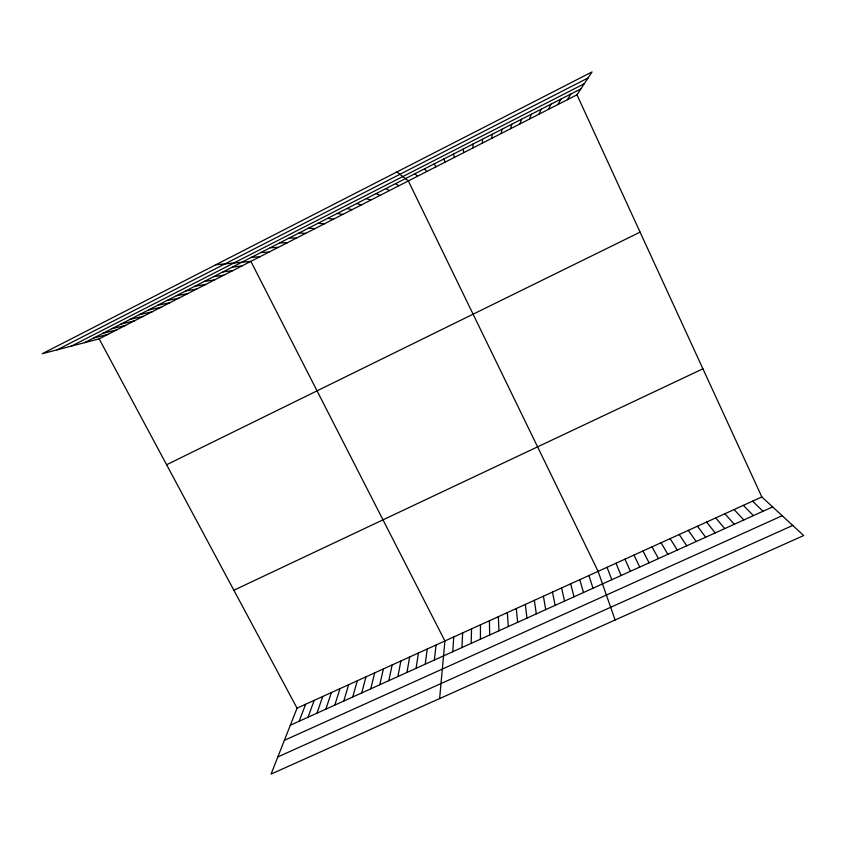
<?xml version="1.0" encoding="UTF-8"?>
<svg xmlns="http://www.w3.org/2000/svg" width="846" height="846" viewBox="0 0 846 846"><rect width="100%" height="100%" fill="white"/><g stroke="black" fill="none" stroke-linecap="round" stroke-linejoin="round"><path stroke-width="1.27" d="M480.412 639.195L480.465 624.813M482.453 143.069L482.474 139.22M471.159 643.383L471.55 628.864M461.937 647.56L462.646 632.914M452.726 651.727L453.773 636.943M439.613 698.595L444.911 640.972L250.86 261.372L215.804 264.777M491.812 138.289L492.213 134.239M434.368 660.039L436.06 644.99M425.221 664.173L427.241 648.998M416.084 668.308L418.432 652.996M406.979 672.433L409.644 656.993M501.192 133.499L501.964 129.258M397.884 676.546L400.877 660.98M388.822 680.649L392.132 664.956M379.769 684.752L383.397 668.922M370.738 688.845L374.683 672.877M510.582 128.698L511.745 124.256M361.728 692.916L365.98 676.832M352.729 696.988L357.308 680.776M343.762 701.048L348.647 684.71M334.805 705.109L339.997 688.633M325.869 709.149L331.378 692.557M520.004 123.886L521.538 119.244M316.954 713.189L322.77 696.47M308.05 717.218L314.173 700.372M299.177 721.236L305.607 704.263M761.844 496.962L297.052 708.155L271.08 774.069L803.7 535.539L761.844 496.962L576.951 94.805L592.041 71.931L42.3 353.702L99.151 338.855L576.951 94.805M529.437 119.075L531.362 114.221M538.902 114.242L541.207 109.187M548.388 109.398L551.084 104.143M557.884 104.544L560.972 99.088M567.412 99.68L570.881 94.022M57.179 349.821L588.065 77.959M71.498 346.077L584.258 83.722M84.494 342.693L580.821 88.936M166.62 464.75L640.094 232.142M233.866 590.244L702.92 368.803M290.315 725.244L772.631 506.913M284.372 740.345L782.201 515.722M277.848 756.906L792.744 525.44M93.578 338.04L107.928 334.382M102.694 333.387L116.716 329.887M111.82 328.713L125.525 325.393M120.978 324.039L134.345 320.888M130.147 319.344L143.196 316.362M139.336 314.649L152.058 311.836M148.547 309.943L160.941 307.299M157.79 305.216L169.845 302.752M167.043 300.489L178.77 298.194M176.317 295.74L187.717 293.625M185.612 290.992L196.674 289.046M194.929 286.223L205.663 284.457M204.267 281.454L214.662 279.857M213.626 276.663L223.682 275.257M223.006 271.873L232.724 270.635M232.417 267.061L241.776 266.004M251.283 257.417L259.965 256.719M260.748 252.573L269.081 252.066M270.244 247.719L278.218 247.392M279.751 242.865L287.386 242.717M289.279 237.99L296.565 238.022M298.839 233.105L305.766 233.327M308.409 228.209L314.987 228.61M318.011 223.302L324.23 223.894M327.635 218.384L333.493 219.167M337.279 213.456L342.767 214.419M346.945 208.507L352.073 209.671M356.631 203.558L361.401 204.912M366.339 198.599L370.738 200.132M376.068 193.618L380.108 195.352M385.818 188.637L389.498 190.551M395.6 183.635L398.9 185.75M396.922 171.939L408.332 180.938L598.111 571.367L615.116 620.002M752.591 501.17L763.007 511.27M414.963 173.737L417.522 176.232M743.348 505.369L753.405 515.616M734.127 509.556L743.814 519.952M724.927 513.744L734.254 524.287M715.748 517.911L724.705 528.602M424.533 168.84L426.744 171.526M706.579 522.077L715.187 532.917M697.442 526.233L705.68 537.221M688.316 530.379L696.195 541.514M679.211 534.513L686.74 545.797M434.135 163.934L435.976 166.81M670.117 538.638L677.297 550.069M661.054 542.762L667.875 554.331M652.002 546.876L658.474 558.582M99.151 338.855L297.052 708.155M642.971 550.979L649.094 562.833M633.961 555.071L639.735 567.074M443.759 159.006L445.229 162.083M624.972 559.153L630.397 571.293M615.994 563.235L621.08 575.513M607.047 567.306L611.774 579.722M453.403 154.078L454.503 157.345M588.943 575.523L592.983 588.234M579.796 579.679L583.486 592.528M570.669 583.825L574.011 596.821M561.564 587.97L564.568 601.104M463.079 149.139L463.798 152.597M552.48 592.094L555.135 605.366M543.407 596.219L545.723 609.628M534.355 600.332L536.332 613.879M525.334 604.435L526.952 618.119M472.766 144.18L473.115 147.839M516.314 608.528L517.604 622.36M507.325 612.61L508.277 626.579M498.357 616.692L498.971 630.788M489.4 620.753L489.675 634.997"/></g></svg>
